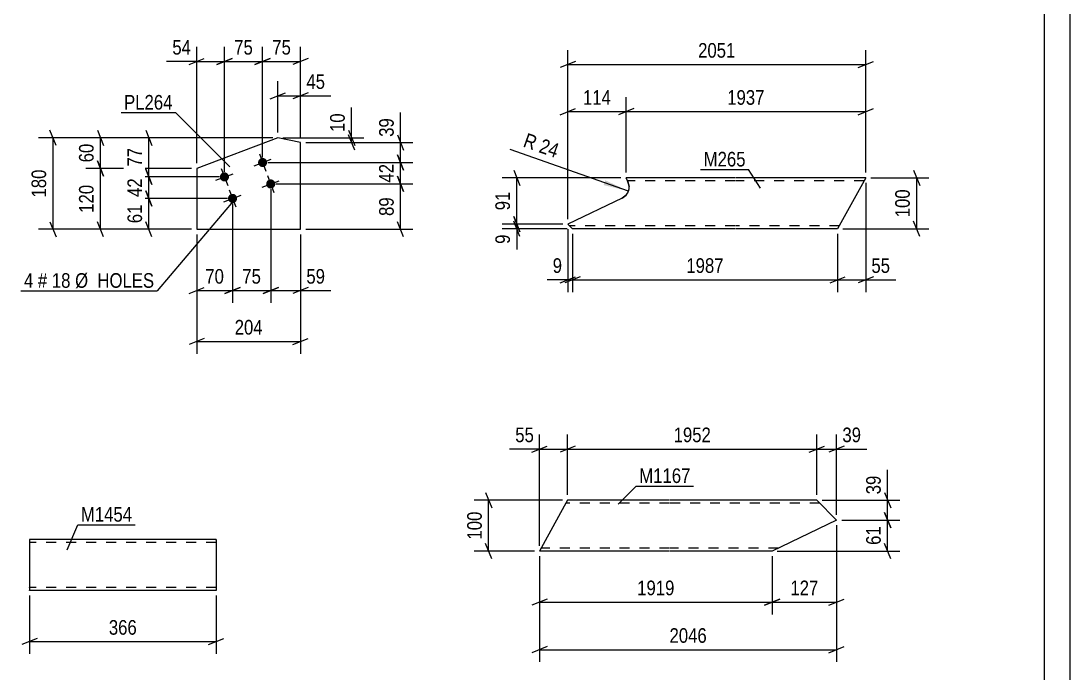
# Model space of a CAD drawing. Header units: millimetres. Extents: x 0 to 1189, y 0 to 841.
# Drawn here: x 983.2 to 1189, y 316.2 to 444 of the extents above; entities that cross this region are included whole.
import ezdxf

# ---------------------------------------------------------------- set-up
doc = ezdxf.new("R2010")
doc.units = ezdxf.units.MM
doc.linetypes.add('DXK_LINE_DOT2', pattern=[3.9198, 1.9599, -1.9599])
doc.styles.add('Arial Narrow', font='ARIALN.TTF', dxfattribs={"height": 0.2})

# ---------------------------------------------------------------- blocks, each defined once
blk = doc.blocks.new('Unknown-318890741-1126')
at = {"color": 5, "linetype": 'Continuous'}
for p, q in [((1189, 0), (1189, 841)), ((1184, 5), (1184, 836))]:
    blk.add_line(p, q, dxfattribs=at)
blk = doc.blocks.new('Part-318890741-19749 - 19748')
at = {"color": 2, "linetype": 'Continuous'}
for p, q in [((1033.6, 421.14), (1017.69, 415.13)), ((1038.08, 420.18), (1033.6, 421.14)), ((1038.08, 403.18), (1038.08, 420.18)), ((1017.69, 415.13), (1017.69, 403.18)), ((1017.69, 403.18), (1038.08, 403.18))]:
    blk.add_line(p, q, dxfattribs=at)
blk = doc.blocks.new('Bolt-318890741-19750 - 19748')
at = {"linetype": 'Continuous'}
for points in [[(1031.46, 416.59, -1), (1029.78, 415.96, -1)], [(1023.98, 413.77, -1), (1022.3, 413.13, -1)], [(1033.05, 412.38, -1), (1031.37, 411.75, -1)], [(1025.57, 409.56, -1), (1023.89, 408.92, -1)]]:
    blk.add_hatch(color=1, dxfattribs=at).paths.add_polyline_path(points)
at = {"color": 1, "linetype": 'Continuous'}
for p, q in [((1029.99, 417.96), (1031.26, 414.59)), ((1028.94, 415.64), (1032.31, 416.91)), ((1021.45, 412.81), (1024.82, 414.08)), ((1022.5, 415.13), (1023.77, 411.77)), ((1031.58, 413.75), (1032.85, 410.38)), ((1030.53, 411.43), (1033.9, 412.7)), ((1023.04, 408.6), (1026.41, 409.88)), ((1024.09, 410.92), (1025.36, 407.56))]:
    blk.add_line(p, q, dxfattribs=at)
blk = doc.blocks.new('Part-318890741-29716 - 29715')
at = {"color": 2, "linetype": 'Continuous'}
for p, q in [((1123.32, 413.29), (1101.91, 413.29)), ((1102.27, 412.55), (1101.91, 413.29)), ((1102.27, 412.55), (1102.28, 412.5)), ((1102.39, 412.09), (1102.28, 412.5)), ((1102.39, 412.09), (1102.52, 411.6)), ((1148.92, 413.29), (1123.42, 413.29)), ((1148.92, 413.29), (1143.42, 403.29)), ((1101.91, 409.87), (1101.16, 409.3)), ((1101.16, 409.3), (1090.49, 404.19)), ((1091.38, 403.29), (1090.49, 404.19)), ((1123.32, 403.29), (1091.38, 403.29)), ((1143.42, 403.29), (1123.42, 403.29))]:
    blk.add_line(p, q, dxfattribs=at)
at = {"color": 7, "linetype": 'DXK_LINE_DOT2'}
for p, q in [((1123.32, 412.69), (1102.2, 412.69)), ((1102.28, 412.51), (1102.22, 412.64)), ((1102.28, 412.5), (1102.27, 412.55)), ((1102.27, 412.55), (1102.28, 412.51)), ((1102.28, 412.5), (1102.28, 412.51)), ((1102.28, 412.51), (1102.28, 412.5)), ((1102.28, 412.51), (1102.33, 412.32)), ((1102.52, 411.6), (1102.39, 412.09)), ((1102.52, 411.6), (1102.39, 412.09)), ((1102.39, 412.09), (1102.52, 411.6)), ((1148.59, 412.69), (1123.42, 412.69)), ((1101.16, 409.3), (1101.91, 409.87)), ((1101.16, 409.3), (1101.91, 409.87)), ((1101.91, 409.87), (1101.16, 409.3)), ((1123.32, 403.89), (1090.78, 403.89)), ((1143.75, 403.89), (1123.42, 403.89))]:
    blk.add_line(p, q, dxfattribs=at)
at = {"color": 2, "linetype": 'Continuous'}
blk.add_arc((1100.12, 411.47), 2.4, 318.115, 3.115, dxfattribs=at)
at = {"color": 7, "linetype": 'DXK_LINE_DOT2'}
blk.add_arc((1100.12, 411.47), 2.4, 318.115, 3.115, dxfattribs=at)
blk.add_arc((1100.12, 411.47), 2.4, 318.115, 3.115, dxfattribs=at)
blk.add_arc((1100.12, 411.47), 2.4, 318.115, 3.115, dxfattribs=at)
blk = doc.blocks.new('Part-318890741-29734 - 29733')
at = {"color": 2, "linetype": 'Continuous'}
for p, q in [((1090.46, 350.1), (1089.8, 348.9)), ((1110.46, 350.1), (1090.46, 350.1)), ((1139.35, 350.1), (1110.56, 350.1)), ((1139.35, 350.1), (1143.22, 346.18)), ((1089.8, 348.9), (1084.96, 340.1)), ((1143.22, 346.18), (1130.56, 340.1)), ((1110.46, 340.1), (1084.96, 340.1)), ((1130.56, 340.1), (1110.56, 340.1))]:
    blk.add_line(p, q, dxfattribs=at)
at = {"color": 7, "linetype": 'DXK_LINE_DOT2'}
for p, q in [((1090.27, 349.75), (1090.46, 350.1)), ((1110.46, 349.5), (1090.13, 349.5)), ((1139.94, 349.5), (1110.56, 349.5)), ((1110.46, 340.7), (1085.29, 340.7)), ((1131.81, 340.7), (1110.56, 340.7))]:
    blk.add_line(p, q, dxfattribs=at)
blk = doc.blocks.new('Part-318890741-19679 - 19678')
at = {"color": 2, "linetype": 'Continuous'}
for p, q in [((1021.5, 342.36), (984.91, 342.36)), ((984.91, 342.36), (984.91, 332.45)), ((1021.5, 342.36), (1021.5, 332.36)), ((984.91, 332.36), (984.91, 332.45)), ((1021.5, 332.36), (984.91, 332.36))]:
    blk.add_line(p, q, dxfattribs=at)
at = {"color": 7, "linetype": 'DXK_LINE_DOT2'}
for p, q in [((1021.5, 341.76), (984.91, 341.76)), ((1021.5, 342.26), (1021.5, 342.36)), ((984.91, 332.96), (984.91, 333)), ((1021.5, 332.96), (984.91, 332.96)), ((1021.5, 332.96), (1021.5, 333))]:
    blk.add_line(p, q, dxfattribs=at)
blk = doc.blocks.new('StraightDimension-318890741-20387 - 19748')
at = {"color": 7, "linetype": 'Continuous'}
for p, q in [((1047.48, 422.64), (1048.68, 419.64)), ((1034.6, 421.14), (1050.48, 421.14)), ((1039.08, 420.18), (1050.48, 420.18)), ((1048.68, 418.68), (1047.48, 421.68)), ((1048.08, 420.18), (1048.08, 421.14))]:
    blk.add_line(p, q, dxfattribs=at)
at = {"color": 0}
blk.add_wipeout([(1047.33, 426.52), (1043.13, 426.52), (1043.13, 421.66), (1047.33, 421.66)], dxfattribs=at)
at = {"color": 7, "linetype": 'Continuous'}
blk.add_line((1048.08, 421.14), (1048.08, 427.05), dxfattribs=at)
blk.add_line((1048.08, 421.14), (1048.08, 427.05), dxfattribs=at)
at = {"color": 3, "style": 'Arial Narrow'}
blk.add_text('10', height=2.863, rotation=90.0002, dxfattribs=at).set_placement((1046.73, 422.26))
blk = doc.blocks.new('StraightDimension-318890741-20379 - 19748')
at = {"color": 7, "linetype": 'Continuous'}
for p, q in [((1033.6, 422.14), (1033.6, 432.21)), ((1038.08, 421.18), (1038.08, 432.21)), ((1032.1, 428.76), (1035.1, 429.96)), ((1033.6, 429.36), (1038.08, 429.36)), ((1039.58, 429.96), (1036.58, 428.76))]:
    blk.add_line(p, q, dxfattribs=at)
at = {"color": 0}
blk.add_wipeout([(1043.46, 430.11), (1043.46, 434.31), (1038.61, 434.31), (1038.61, 430.11)], dxfattribs=at)
at = {"color": 7, "linetype": 'Continuous'}
blk.add_line((1038.08, 429.36), (1043.99, 429.36), dxfattribs=at)
blk.add_line((1038.08, 429.36), (1043.99, 429.36), dxfattribs=at)
at = {"color": 3, "style": 'Arial Narrow'}
blk.add_text('45', height=2.863, dxfattribs=at).set_placement((1039.21, 430.71))
blk = doc.blocks.new('StraightDimension-318890741-20419 - 19748')
at = {"color": 7, "linetype": 'Continuous'}
for p, q in [((1007.72, 410.74), (1008.92, 407.74)), ((1023.73, 409.24), (1005.47, 409.24)), ((1008.32, 403.18), (1008.32, 409.24)), ((1008.92, 401.68), (1007.72, 404.68)), ((1016.69, 403.18), (1005.47, 403.18))]:
    blk.add_line(p, q, dxfattribs=at)
at = {"color": 0}
blk.add_wipeout([(1007.57, 408.64), (1003.37, 408.64), (1003.37, 403.78), (1007.57, 403.78)], dxfattribs=at)
at = {"color": 3, "style": 'Arial Narrow'}
blk.add_text('61', height=2.863, rotation=90.0002, dxfattribs=at).set_placement((1006.97, 404.38))
blk = doc.blocks.new('StraightDimension-318890741-20391 - 19748')
at = {"color": 7, "linetype": 'Continuous'}
for p, q in [((998.22, 422.64), (999.42, 419.64)), ((1032.6, 421.14), (995.97, 421.14)), ((998.82, 415.13), (998.82, 421.14)), ((999.42, 413.63), (998.22, 416.63)), ((1016.69, 415.13), (995.97, 415.13))]:
    blk.add_line(p, q, dxfattribs=at)
at = {"color": 0}
blk.add_wipeout([(998.07, 420.56), (993.87, 420.56), (993.87, 415.71), (998.07, 415.71)], dxfattribs=at)
at = {"color": 3, "style": 'Arial Narrow'}
blk.add_text('60', height=2.863, rotation=90.0002, dxfattribs=at).set_placement((997.47, 416.31))
blk = doc.blocks.new('StraightDimension-318890741-20383 - 19748')
at = {"color": 7, "linetype": 'Continuous'}
for p, q in [((1017.69, 402.18), (1017.69, 378.8)), ((1038.08, 402.18), (1038.08, 378.8)), ((1019.19, 381.8), (1016.19, 380.6)), ((1017.69, 381.2), (1038.08, 381.2)), ((1036.58, 380.6), (1039.58, 381.8))]:
    blk.add_line(p, q, dxfattribs=at)
at = {"color": 0}
blk.add_wipeout([(1031.23, 381.95), (1031.23, 386.15), (1024.55, 386.15), (1024.55, 381.95)], dxfattribs=at)
at = {"color": 3, "style": 'Arial Narrow'}
blk.add_text('204', height=2.863, dxfattribs=at).set_placement((1025.15, 382.55))
blk = doc.blocks.new('StraightDimension-318890741-20399 - 19748')
at = {"color": 7, "linetype": 'Continuous'}
for p, q in [((1017.69, 416.13), (1017.69, 438.94)), ((1023.14, 414.45), (1023.14, 438.94)), ((1016.19, 435.49), (1019.19, 436.69)), ((1024.64, 436.69), (1021.64, 435.49)), ((1017.69, 436.09), (1023.14, 436.09))]:
    blk.add_line(p, q, dxfattribs=at)
at = {"color": 0}
blk.add_wipeout([(1017.17, 436.84), (1017.17, 441.04), (1012.31, 441.04), (1012.31, 436.84)], dxfattribs=at)
at = {"color": 7, "linetype": 'Continuous'}
blk.add_line((1017.69, 436.09), (1011.79, 436.09), dxfattribs=at)
blk.add_line((1017.69, 436.09), (1011.79, 436.09), dxfattribs=at)
at = {"color": 3, "style": 'Arial Narrow'}
blk.add_text('54', height=2.863, dxfattribs=at).set_placement((1012.91, 437.44))
blk = doc.blocks.new('StraightDimension-318890741-29323 - 19748')
at = {"color": 7, "linetype": 'Continuous'}
for p, q in [((1057.09, 417.78), (1058.29, 414.78)), ((1031.62, 416.28), (1060.09, 416.28)), ((1057.69, 412.07), (1057.69, 416.28)), ((1033.21, 412.07), (1060.09, 412.07)), ((1058.29, 410.57), (1057.09, 413.57))]:
    blk.add_line(p, q, dxfattribs=at)
at = {"color": 0}
blk.add_wipeout([(1056.94, 416.6), (1052.74, 416.6), (1052.74, 411.74), (1056.94, 411.74)], dxfattribs=at)
at = {"color": 3, "style": 'Arial Narrow'}
blk.add_text('42', height=2.863, rotation=90.0002, dxfattribs=at).set_placement((1056.34, 412.34))
blk = doc.blocks.new('StraightDimension-318890741-20392 - 19748')
at = {"color": 7, "linetype": 'Continuous'}
for p, q in [((998.22, 416.63), (999.42, 413.63)), ((1016.69, 415.13), (995.97, 415.13)), ((998.82, 403.18), (998.82, 415.13)), ((999.42, 401.68), (998.22, 404.68)), ((1016.69, 403.18), (995.97, 403.18))]:
    blk.add_line(p, q, dxfattribs=at)
at = {"color": 0}
blk.add_wipeout([(998.07, 412.5), (993.87, 412.5), (993.87, 405.82), (998.07, 405.82)], dxfattribs=at)
at = {"color": 3, "style": 'Arial Narrow'}
blk.add_text('120', height=2.863, rotation=90.0002, dxfattribs=at).set_placement((997.47, 406.42))
blk = doc.blocks.new('StraightDimension-318890741-20397 - 19748')
at = {"color": 7, "linetype": 'Continuous'}
for p, q in [((1030.62, 417.28), (1030.62, 438.94)), ((1038.08, 421.18), (1038.08, 438.94)), ((1029.12, 435.49), (1032.12, 436.69)), ((1039.58, 436.69), (1036.58, 435.49)), ((1030.62, 436.09), (1038.08, 436.09))]:
    blk.add_line(p, q, dxfattribs=at)
at = {"color": 0}
blk.add_wipeout([(1036.78, 436.84), (1036.78, 441.04), (1031.92, 441.04), (1031.92, 436.84)], dxfattribs=at)
at = {"color": 3, "style": 'Arial Narrow'}
blk.add_text('75', height=2.863, dxfattribs=at).set_placement((1032.52, 437.44))
blk = doc.blocks.new('StraightDimension-318890741-20398 - 19748')
at = {"color": 7, "linetype": 'Continuous'}
for p, q in [((1023.14, 414.45), (1023.14, 438.94)), ((1030.62, 417.28), (1030.62, 438.94)), ((1021.64, 435.49), (1024.64, 436.69)), ((1032.12, 436.69), (1029.12, 435.49)), ((1023.14, 436.09), (1030.62, 436.09))]:
    blk.add_line(p, q, dxfattribs=at)
at = {"color": 0}
blk.add_wipeout([(1029.31, 436.84), (1029.31, 441.04), (1024.45, 441.04), (1024.45, 436.84)], dxfattribs=at)
at = {"color": 3, "style": 'Arial Narrow'}
blk.add_text('75', height=2.863, dxfattribs=at).set_placement((1025.05, 437.44))
blk = doc.blocks.new('StraightDimension-318890741-20417 - 19748')
at = {"color": 7, "linetype": 'Continuous'}
for p, q in [((1007.72, 422.64), (1008.92, 419.64)), ((1032.6, 421.14), (1005.47, 421.14)), ((1008.32, 413.45), (1008.32, 421.14)), ((1008.92, 411.95), (1007.72, 414.95)), ((1022.14, 413.45), (1005.47, 413.45))]:
    blk.add_line(p, q, dxfattribs=at)
at = {"color": 0}
blk.add_wipeout([(1007.57, 419.72), (1003.37, 419.72), (1003.37, 414.87), (1007.57, 414.87)], dxfattribs=at)
at = {"color": 3, "style": 'Arial Narrow'}
blk.add_text('77', height=2.863, rotation=90.0002, dxfattribs=at).set_placement((1006.97, 415.47))
blk = doc.blocks.new('StraightDimension-318890741-20418 - 19748')
at = {"color": 7, "linetype": 'Continuous'}
for p, q in [((1007.72, 414.95), (1008.92, 411.95)), ((1022.14, 413.45), (1005.47, 413.45)), ((1008.32, 409.24), (1008.32, 413.45)), ((1008.92, 407.74), (1007.72, 410.74)), ((1023.73, 409.24), (1005.47, 409.24))]:
    blk.add_line(p, q, dxfattribs=at)
at = {"color": 0}
blk.add_wipeout([(1007.57, 413.77), (1003.37, 413.77), (1003.37, 408.92), (1007.57, 408.92)], dxfattribs=at)
at = {"color": 3, "style": 'Arial Narrow'}
blk.add_text('42', height=2.863, rotation=90.0002, dxfattribs=at).set_placement((1006.97, 409.52))
blk = doc.blocks.new('StraightDimension-318890741-20437 - 19748')
at = {"color": 7, "linetype": 'Continuous'}
for p, q in [((990.11, 419.64), (988.91, 422.64)), ((1032.6, 421.14), (986.66, 421.14)), ((989.51, 403.18), (989.51, 421.14)), ((988.91, 404.68), (990.11, 401.68)), ((1016.69, 403.18), (986.66, 403.18))]:
    blk.add_line(p, q, dxfattribs=at)
at = {"color": 0}
blk.add_wipeout([(988.76, 415.5), (984.56, 415.5), (984.56, 408.82), (988.76, 408.82)], dxfattribs=at)
at = {"color": 3, "style": 'Arial Narrow'}
blk.add_text('180', height=2.863, rotation=90.0002, dxfattribs=at).set_placement((988.16, 409.42))
blk = doc.blocks.new('StraightDimension-318890741-29299 - 19748')
at = {"color": 7, "linetype": 'Continuous'}
for p, q in [((1032.21, 411.07), (1032.21, 388.78)), ((1038.08, 402.18), (1038.08, 388.78)), ((1030.71, 390.58), (1033.71, 391.78)), ((1032.21, 391.18), (1038.08, 391.18)), ((1039.58, 391.78), (1036.58, 390.58))]:
    blk.add_line(p, q, dxfattribs=at)
at = {"color": 0}
blk.add_wipeout([(1043.46, 391.93), (1043.46, 396.13), (1038.61, 396.13), (1038.61, 391.93)], dxfattribs=at)
at = {"color": 7, "linetype": 'Continuous'}
blk.add_line((1038.08, 391.18), (1043.99, 391.18), dxfattribs=at)
blk.add_line((1038.08, 391.18), (1043.99, 391.18), dxfattribs=at)
at = {"color": 3, "style": 'Arial Narrow'}
blk.add_text('59', height=2.863, dxfattribs=at).set_placement((1039.21, 392.53))
blk = doc.blocks.new('StraightDimension-318890741-29300 - 19748')
at = {"color": 7, "linetype": 'Continuous'}
for p, q in [((1032.21, 411.07), (1032.21, 388.78)), ((1024.73, 408.24), (1024.73, 388.78)), ((1023.23, 390.58), (1026.23, 391.78)), ((1024.73, 391.18), (1032.21, 391.18)), ((1033.71, 391.78), (1030.71, 390.58))]:
    blk.add_line(p, q, dxfattribs=at)
at = {"color": 0}
blk.add_wipeout([(1030.9, 391.93), (1030.9, 396.13), (1026.04, 396.13), (1026.04, 391.93)], dxfattribs=at)
at = {"color": 3, "style": 'Arial Narrow'}
blk.add_text('75', height=2.863, dxfattribs=at).set_placement((1026.64, 392.53))
blk = doc.blocks.new('StraightDimension-318890741-29301 - 19748')
at = {"color": 7, "linetype": 'Continuous'}
for p, q in [((1024.73, 408.24), (1024.73, 388.78)), ((1017.69, 402.18), (1017.69, 388.78)), ((1016.19, 390.58), (1019.19, 391.78)), ((1017.69, 391.18), (1024.73, 391.18)), ((1026.23, 391.78), (1023.23, 390.58))]:
    blk.add_line(p, q, dxfattribs=at)
at = {"color": 0}
blk.add_wipeout([(1023.64, 391.93), (1023.64, 396.13), (1018.78, 396.13), (1018.78, 391.93)], dxfattribs=at)
at = {"color": 3, "style": 'Arial Narrow'}
blk.add_text('70', height=2.863, dxfattribs=at).set_placement((1019.38, 392.53))
blk = doc.blocks.new('StraightDimension-318890741-29322 - 19748')
at = {"color": 7, "linetype": 'Continuous'}
for p, q in [((1039.08, 420.18), (1060.09, 420.18)), ((1057.09, 421.68), (1058.29, 418.68)), ((1057.69, 416.28), (1057.69, 420.18)), ((1058.29, 414.78), (1057.09, 417.78)), ((1031.62, 416.28), (1060.09, 416.28))]:
    blk.add_line(p, q, dxfattribs=at)
at = {"color": 0}
blk.add_wipeout([(1056.94, 425.56), (1052.74, 425.56), (1052.74, 420.71), (1056.94, 420.71)], dxfattribs=at)
at = {"color": 7, "linetype": 'Continuous'}
blk.add_line((1057.69, 420.18), (1057.69, 426.09), dxfattribs=at)
blk.add_line((1057.69, 420.18), (1057.69, 426.09), dxfattribs=at)
at = {"color": 3, "style": 'Arial Narrow'}
blk.add_text('39', height=2.863, rotation=90.0002, dxfattribs=at).set_placement((1056.34, 421.31))
blk = doc.blocks.new('StraightDimension-318890741-29324 - 19748')
at = {"color": 7, "linetype": 'Continuous'}
for p, q in [((1033.21, 412.07), (1060.09, 412.07)), ((1057.09, 413.57), (1058.29, 410.57)), ((1057.69, 403.18), (1057.69, 412.07)), ((1058.29, 401.68), (1057.09, 404.68)), ((1039.08, 403.18), (1060.09, 403.18))]:
    blk.add_line(p, q, dxfattribs=at)
at = {"color": 0}
blk.add_wipeout([(1056.94, 410.05), (1052.74, 410.05), (1052.74, 405.2), (1056.94, 405.2)], dxfattribs=at)
at = {"color": 3, "style": 'Arial Narrow'}
blk.add_text('89', height=2.863, rotation=90.0002, dxfattribs=at).set_placement((1056.34, 405.8))
blk = doc.blocks.new('StraightDimension-318890741-29782 - 29715')
at = {"color": 7, "linetype": 'Continuous'}
for p, q in [((1158.32, 414.79), (1159.52, 411.79)), ((1149.92, 413.29), (1161.32, 413.29)), ((1158.92, 403.29), (1158.92, 413.29)), ((1159.52, 401.79), (1158.32, 404.79)), ((1144.42, 403.29), (1161.32, 403.29))]:
    blk.add_line(p, q, dxfattribs=at)
at = {"color": 0}
blk.add_wipeout([(1158.17, 411.63), (1153.97, 411.63), (1153.97, 404.94), (1158.17, 404.94)], dxfattribs=at)
at = {"color": 3, "style": 'Arial Narrow'}
blk.add_text('100', height=2.863, rotation=90.0002, dxfattribs=at).set_placement((1157.57, 405.54))
blk = doc.blocks.new('StraightDimension-318890741-29751 - 29715')
at = {"color": 7, "linetype": 'Continuous'}
for p, q in [((1090.49, 405.19), (1090.49, 438.33)), ((1148.92, 414.29), (1148.92, 438.33)), ((1091.99, 436.08), (1088.99, 434.88)), ((1090.49, 435.48), (1148.92, 435.48)), ((1147.42, 434.88), (1150.42, 436.08))]:
    blk.add_line(p, q, dxfattribs=at)
at = {"color": 0}
blk.add_wipeout([(1123.96, 436.23), (1123.96, 440.43), (1115.45, 440.43), (1115.45, 436.23)], dxfattribs=at)
at = {"color": 3, "style": 'Arial Narrow'}
blk.add_text('2051', height=2.863, dxfattribs=at).set_placement((1116.05, 436.83))
blk = doc.blocks.new('StraightDimension-318890741-29800 - 29715')
at = {"color": 7, "linetype": 'Continuous'}
for p, q in [((1148.92, 412.29), (1148.92, 390.89)), ((1143.42, 402.29), (1143.42, 390.89)), ((1141.92, 392.69), (1144.92, 393.89)), ((1143.42, 393.29), (1148.92, 393.29)), ((1150.42, 393.89), (1147.42, 392.69))]:
    blk.add_line(p, q, dxfattribs=at)
at = {"color": 0}
blk.add_wipeout([(1154.3, 394.04), (1154.3, 398.24), (1149.44, 398.24), (1149.44, 394.04)], dxfattribs=at)
at = {"color": 7, "linetype": 'Continuous'}
blk.add_line((1148.92, 393.29), (1154.82, 393.29), dxfattribs=at)
blk.add_line((1148.92, 393.29), (1154.82, 393.29), dxfattribs=at)
at = {"color": 3, "style": 'Arial Narrow'}
blk.add_text('55', height=2.863, dxfattribs=at).set_placement((1150.04, 394.64))
blk = doc.blocks.new('StraightDimension-318890741-29801 - 29715')
at = {"color": 7, "linetype": 'Continuous'}
for p, q in [((1091.38, 402.29), (1091.38, 390.89)), ((1143.42, 402.29), (1143.42, 390.89)), ((1092.88, 393.89), (1089.88, 392.69)), ((1091.38, 393.29), (1143.42, 393.29)), ((1141.92, 392.69), (1144.92, 393.89))]:
    blk.add_line(p, q, dxfattribs=at)
at = {"color": 0}
blk.add_wipeout([(1121.65, 394.04), (1121.65, 398.24), (1113.14, 398.24), (1113.14, 394.04)], dxfattribs=at)
at = {"color": 3, "style": 'Arial Narrow'}
blk.add_text('1987', height=2.863, dxfattribs=at).set_placement((1113.74, 394.64))
blk = doc.blocks.new('StraightDimension-318890741-29802 - 29715')
at = {"color": 7, "linetype": 'Continuous'}
for p, q in [((1090.49, 403.19), (1090.49, 390.89)), ((1091.38, 402.29), (1091.38, 390.89)), ((1088.99, 392.69), (1091.99, 393.89)), ((1092.88, 393.89), (1089.88, 392.69)), ((1090.49, 393.29), (1091.38, 393.29))]:
    blk.add_line(p, q, dxfattribs=at)
at = {"color": 0}
blk.add_wipeout([(1089.96, 394.04), (1089.96, 398.24), (1086.93, 398.24), (1086.93, 394.04)], dxfattribs=at)
at = {"color": 7, "linetype": 'Continuous'}
blk.add_line((1090.49, 393.29), (1086.41, 393.29), dxfattribs=at)
blk.add_line((1090.49, 393.29), (1086.41, 393.29), dxfattribs=at)
at = {"color": 3, "style": 'Arial Narrow'}
blk.add_text('9', height=2.86, dxfattribs=at).set_placement((1087.53, 394.64))
blk = doc.blocks.new('StraightDimension-318890741-29899 - 29715')
at = {"color": 7, "linetype": 'Continuous'}
for p, q in [((1079.89, 414.79), (1081.09, 411.79)), ((1100.91, 413.29), (1077.64, 413.29)), ((1080.49, 404.19), (1080.49, 413.29)), ((1081.09, 402.69), (1079.89, 405.69)), ((1089.49, 404.19), (1077.64, 404.19))]:
    blk.add_line(p, q, dxfattribs=at)
at = {"color": 0}
blk.add_wipeout([(1079.74, 411.16), (1075.54, 411.16), (1075.54, 406.31), (1079.74, 406.31)], dxfattribs=at)
at = {"color": 3, "style": 'Arial Narrow'}
blk.add_text('91', height=2.863, rotation=90.0002, dxfattribs=at).set_placement((1079.14, 406.91))
blk = doc.blocks.new('StraightDimension-318890741-29900 - 29715')
at = {"color": 7, "linetype": 'Continuous'}
for p, q in [((1079.89, 405.69), (1081.09, 402.69)), ((1089.49, 404.19), (1077.64, 404.19)), ((1081.09, 401.79), (1079.89, 404.79)), ((1080.49, 403.29), (1080.49, 404.19)), ((1090.38, 403.29), (1077.64, 403.29))]:
    blk.add_line(p, q, dxfattribs=at)
at = {"color": 0}
blk.add_wipeout([(1079.74, 402.76), (1075.54, 402.76), (1075.54, 399.73), (1079.74, 399.73)], dxfattribs=at)
at = {"color": 7, "linetype": 'Continuous'}
blk.add_line((1080.49, 403.29), (1080.49, 399.21), dxfattribs=at)
blk.add_line((1080.49, 403.29), (1080.49, 399.21), dxfattribs=at)
at = {"color": 3, "style": 'Arial Narrow'}
blk.add_text('9', height=2.86, rotation=90.0002, dxfattribs=at).set_placement((1079.14, 400.33))
blk = doc.blocks.new('StraightDimension-318890741-29989 - 29715')
at = {"color": 7, "linetype": 'Continuous'}
for p, q in [((1101.91, 414.29), (1101.91, 429.1)), ((1148.92, 414.29), (1148.92, 429.1)), ((1103.41, 426.85), (1100.41, 425.65)), ((1101.91, 426.25), (1148.92, 426.25)), ((1147.42, 425.65), (1150.42, 426.85))]:
    blk.add_line(p, q, dxfattribs=at)
at = {"color": 0}
blk.add_wipeout([(1129.67, 427), (1129.67, 431.2), (1121.16, 431.2), (1121.16, 427)], dxfattribs=at)
at = {"color": 3, "style": 'Arial Narrow'}
blk.add_text('1937', height=2.863, dxfattribs=at).set_placement((1121.76, 427.6))
blk = doc.blocks.new('StraightDimension-318890741-29990 - 29715')
at = {"color": 7, "linetype": 'Continuous'}
for p, q in [((1090.49, 405.19), (1090.49, 429.1)), ((1101.91, 414.29), (1101.91, 429.1)), ((1088.99, 425.65), (1091.99, 426.85)), ((1090.49, 426.25), (1101.91, 426.25)), ((1103.41, 426.85), (1100.41, 425.65))]:
    blk.add_line(p, q, dxfattribs=at)
at = {"color": 0}
blk.add_wipeout([(1099.54, 427), (1099.54, 431.2), (1092.86, 431.2), (1092.86, 427)], dxfattribs=at)
at = {"color": 3, "style": 'Arial Narrow'}
blk.add_text('114', height=2.863, dxfattribs=at).set_placement((1093.46, 427.6))
blk = doc.blocks.new('RadiusDimension-318890741-30082 - 29715')
at = {"linetype": 'Continuous'}
blk.add_hatch(color=7, dxfattribs=at).paths.add_polyline_path([(1097.83, 412.8), (1102.38, 410.67), (1097.5, 411.86)])
at = {"color": 7, "linetype": 'Continuous'}
blk.add_line((1102.38, 410.67), (1079.18, 418.84), dxfattribs=at)
blk.add_arc((1100.12, 411.47), 2.4, 318.115, 3.115, dxfattribs=at)
at = {"color": 0}
blk.add_wipeout([(1088.47, 416.36), (1089.86, 420.33), (1082.18, 423.03), (1080.78, 419.07)], dxfattribs=at)
at = {"color": 3, "style": 'Arial Narrow'}
blk.add_text('R 24', height=2.863, rotation=-19.3832, dxfattribs=at).set_placement((1081.55, 419.43))
blk = doc.blocks.new('StraightDimension-318890741-30085 - 29733')
at = {"color": 7, "linetype": 'Continuous'}
for p, q in [((1090.46, 351.1), (1090.46, 362.95)), ((1139.35, 351.1), (1139.35, 362.95)), ((1091.96, 360.7), (1088.96, 359.5)), ((1137.85, 359.5), (1140.85, 360.7)), ((1090.46, 360.1), (1139.35, 360.1))]:
    blk.add_line(p, q, dxfattribs=at)
at = {"color": 0}
blk.add_wipeout([(1119.16, 360.85), (1119.16, 365.05), (1110.65, 365.05), (1110.65, 360.85)], dxfattribs=at)
at = {"color": 3, "style": 'Arial Narrow'}
blk.add_text('1952', height=2.863, dxfattribs=at).set_placement((1111.25, 361.45))
blk = doc.blocks.new('StraightDimension-318890741-30086 - 29733')
at = {"color": 7, "linetype": 'Continuous'}
for p, q in [((1084.96, 341.1), (1084.96, 362.95)), ((1090.46, 351.1), (1090.46, 362.95)), ((1083.46, 359.5), (1086.46, 360.7)), ((1091.96, 360.7), (1088.96, 359.5)), ((1084.96, 360.1), (1090.46, 360.1))]:
    blk.add_line(p, q, dxfattribs=at)
at = {"color": 0}
blk.add_wipeout([(1084.44, 360.85), (1084.44, 365.05), (1079.58, 365.05), (1079.58, 360.85)], dxfattribs=at)
at = {"color": 7, "linetype": 'Continuous'}
blk.add_line((1084.96, 360.1), (1079.06, 360.1), dxfattribs=at)
blk.add_line((1084.96, 360.1), (1079.06, 360.1), dxfattribs=at)
at = {"color": 3, "style": 'Arial Narrow'}
blk.add_text('55', height=2.863, dxfattribs=at).set_placement((1080.18, 361.45))
blk = doc.blocks.new('StraightDimension-318890741-30084 - 29733')
at = {"color": 7, "linetype": 'Continuous'}
for p, q in [((1139.35, 351.1), (1139.35, 362.95)), ((1143.22, 347.18), (1143.22, 362.95)), ((1137.85, 359.5), (1140.85, 360.7)), ((1144.72, 360.7), (1141.72, 359.5)), ((1139.35, 360.1), (1143.22, 360.1))]:
    blk.add_line(p, q, dxfattribs=at)
at = {"color": 0}
blk.add_wipeout([(1148.6, 360.85), (1148.6, 365.05), (1143.75, 365.05), (1143.75, 360.85)], dxfattribs=at)
at = {"color": 7, "linetype": 'Continuous'}
blk.add_line((1143.22, 360.1), (1149.13, 360.1), dxfattribs=at)
blk.add_line((1143.22, 360.1), (1149.13, 360.1), dxfattribs=at)
at = {"color": 3, "style": 'Arial Narrow'}
blk.add_text('39', height=2.863, dxfattribs=at).set_placement((1144.35, 361.45))
blk = doc.blocks.new('StraightDimension-318890741-30160 - 29733')
at = {"color": 7, "linetype": 'Continuous'}
for p, q in [((1140.35, 350.1), (1155.62, 350.1)), ((1152.62, 351.6), (1153.82, 348.6)), ((1153.22, 346.18), (1153.22, 350.1)), ((1144.22, 346.18), (1155.62, 346.18)), ((1153.82, 344.68), (1152.62, 347.68))]:
    blk.add_line(p, q, dxfattribs=at)
at = {"color": 0}
blk.add_wipeout([(1152.47, 355.49), (1148.27, 355.49), (1148.27, 350.63), (1152.47, 350.63)], dxfattribs=at)
at = {"color": 7, "linetype": 'Continuous'}
blk.add_line((1153.22, 350.1), (1153.22, 356.01), dxfattribs=at)
blk.add_line((1153.22, 350.1), (1153.22, 356.01), dxfattribs=at)
at = {"color": 3, "style": 'Arial Narrow'}
blk.add_text('39', height=2.863, rotation=90.0002, dxfattribs=at).set_placement((1151.87, 351.23))
blk = doc.blocks.new('StraightDimension-318890741-30136 - 29733')
at = {"color": 7, "linetype": 'Continuous'}
for p, q in [((1143.22, 345.18), (1143.22, 318.37)), ((1084.96, 339.1), (1084.96, 318.37)), ((1086.46, 321.37), (1083.46, 320.17)), ((1141.72, 320.17), (1144.72, 321.37)), ((1084.96, 320.77), (1143.22, 320.77))]:
    blk.add_line(p, q, dxfattribs=at)
at = {"color": 0}
blk.add_wipeout([(1118.35, 321.52), (1118.35, 325.72), (1109.84, 325.72), (1109.84, 321.52)], dxfattribs=at)
at = {"color": 3, "style": 'Arial Narrow'}
blk.add_text('2046', height=2.863, dxfattribs=at).set_placement((1110.44, 322.12))
blk = doc.blocks.new('StraightDimension-318890741-30272 - 29733')
at = {"color": 7, "linetype": 'Continuous'}
for p, q in [((1089.46, 350.1), (1072.11, 350.1)), ((1074.36, 351.6), (1075.56, 348.6)), ((1074.96, 340.1), (1074.96, 350.1)), ((1075.56, 338.6), (1074.36, 341.6)), ((1083.96, 340.1), (1072.11, 340.1))]:
    blk.add_line(p, q, dxfattribs=at)
at = {"color": 0}
blk.add_wipeout([(1074.21, 348.45), (1070.01, 348.45), (1070.01, 341.76), (1074.21, 341.76)], dxfattribs=at)
at = {"color": 3, "style": 'Arial Narrow'}
blk.add_text('100', height=2.863, rotation=90.0002, dxfattribs=at).set_placement((1073.61, 342.36))
blk = doc.blocks.new('StraightDimension-318890741-30161 - 29733')
at = {"color": 7, "linetype": 'Continuous'}
for p, q in [((1144.22, 346.18), (1155.62, 346.18)), ((1152.62, 347.68), (1153.82, 344.68)), ((1153.22, 340.1), (1153.22, 346.18)), ((1153.82, 338.6), (1152.62, 341.6)), ((1131.56, 340.1), (1155.62, 340.1))]:
    blk.add_line(p, q, dxfattribs=at)
at = {"color": 0}
blk.add_wipeout([(1152.47, 345.57), (1148.27, 345.57), (1148.27, 340.71), (1152.47, 340.71)], dxfattribs=at)
at = {"color": 3, "style": 'Arial Narrow'}
blk.add_text('61', height=2.863, rotation=90.0002, dxfattribs=at).set_placement((1151.87, 341.31))
blk = doc.blocks.new('StraightDimension-318890741-30224 - 29733')
at = {"color": 7, "linetype": 'Continuous'}
for p, q in [((1143.22, 345.18), (1143.22, 327.7)), ((1130.56, 339.1), (1130.56, 327.7)), ((1132.06, 330.7), (1129.06, 329.5)), ((1130.56, 330.1), (1143.22, 330.1)), ((1141.72, 329.5), (1144.72, 330.7))]:
    blk.add_line(p, q, dxfattribs=at)
at = {"color": 0}
blk.add_wipeout([(1140.23, 330.85), (1140.23, 335.05), (1133.55, 335.05), (1133.55, 330.85)], dxfattribs=at)
at = {"color": 3, "style": 'Arial Narrow'}
blk.add_text('127', height=2.863, dxfattribs=at).set_placement((1134.15, 331.45))
blk = doc.blocks.new('StraightDimension-318890741-30225 - 29733')
at = {"color": 7, "linetype": 'Continuous'}
for p, q in [((1084.96, 339.1), (1084.96, 327.7)), ((1130.56, 339.1), (1130.56, 327.7)), ((1086.46, 330.7), (1083.46, 329.5)), ((1084.96, 330.1), (1130.56, 330.1)), ((1129.06, 329.5), (1132.06, 330.7))]:
    blk.add_line(p, q, dxfattribs=at)
at = {"color": 0}
blk.add_wipeout([(1112.02, 330.85), (1112.02, 335.05), (1103.5, 335.05), (1103.5, 330.85)], dxfattribs=at)
at = {"color": 3, "style": 'Arial Narrow'}
blk.add_text('1919', height=2.863, dxfattribs=at).set_placement((1104.1, 331.45))
blk = doc.blocks.new('StraightDimension-318890741-20195 - 19678')
at = {"color": 7, "linetype": 'Continuous'}
for p, q in [((984.91, 331.36), (984.91, 319.96)), ((1021.5, 331.36), (1021.5, 319.96)), ((986.41, 322.96), (983.41, 321.76)), ((984.91, 322.36), (1021.5, 322.36)), ((1020, 321.76), (1023, 322.96))]:
    blk.add_line(p, q, dxfattribs=at)
at = {"color": 0}
blk.add_wipeout([(1006.55, 323.11), (1006.55, 327.31), (999.86, 327.31), (999.86, 323.11)], dxfattribs=at)
at = {"color": 3, "style": 'Arial Narrow'}
blk.add_text('366', height=2.863, dxfattribs=at).set_placement((1000.46, 323.71))
blk = doc.blocks.new('Mark-318890741-20603 - 19748')
at = {"color": 0}
blk.add_wipeout([(1012.95, 426.65), (1012.95, 429.65), (1003.45, 429.65), (1003.45, 426.65)], dxfattribs=at)
blk.add_wipeout([(1012.95, 426.65), (1012.95, 429.65), (1003.45, 429.65), (1003.45, 426.65)], dxfattribs=at)
at = {"color": 30, "linetype": 'Continuous'}
for p in [(1002.85, 426.05), (1024.16, 415.44)]:
    blk.add_line(p, (1013.55, 426.05), dxfattribs=at)
at = {"color": 3, "style": 'Arial Narrow'}
blk.add_text('PL264', height=2.863, dxfattribs=at).set_placement((1003.45, 426.65))
blk = doc.blocks.new('Mark-318890741-20606 - 19748')
at = {"color": 0}
blk.add_wipeout([(985.65, 391.72), (985.65, 394.72), (983.82, 394.72), (983.82, 391.72)], dxfattribs=at)
blk.add_wipeout([(985.65, 391.72), (985.65, 394.72), (983.82, 394.72), (983.82, 391.72)], dxfattribs=at)
blk.add_wipeout([(988.38, 391.72), (988.38, 394.72), (986.55, 394.72), (986.55, 391.72)], dxfattribs=at)
blk.add_wipeout([(988.38, 391.72), (988.38, 394.72), (986.55, 394.72), (986.55, 391.72)], dxfattribs=at)
at = {"color": 3, "style": 'Arial Narrow'}
blk.add_text('4', height=2.86, dxfattribs=at).set_placement((983.82, 391.72))
at = {"color": 0}
blk.add_wipeout([(992.94, 391.72), (992.94, 394.72), (989.28, 394.72), (989.28, 391.72)], dxfattribs=at)
blk.add_wipeout([(992.94, 391.72), (992.94, 394.72), (989.28, 394.72), (989.28, 391.72)], dxfattribs=at)
at = {"color": 3, "style": 'Arial Narrow'}
for s, height, p in [('#', 2.86, (986.55, 391.72)), ('18', 2.863, (989.28, 391.72))]:
    blk.add_text(s, height=height, dxfattribs=at).set_placement(p)
at = {"color": 0}
blk.add_wipeout([(1009.36, 391.72), (1009.36, 394.72), (993.84, 394.72), (993.84, 391.72)], dxfattribs=at)
blk.add_wipeout([(1009.36, 391.72), (1009.36, 394.72), (993.84, 394.72), (993.84, 391.72)], dxfattribs=at)
at = {"color": 7, "linetype": 'Continuous'}
for p in [(1025.25, 409.18), (983.22, 391.12)]:
    blk.add_line(p, (1009.96, 391.12), dxfattribs=at)
at = {"color": 3, "style": 'Arial Narrow'}
blk.add_text('Ø  HOLES', height=2.863, dxfattribs=at).set_placement((993.84, 391.72))
blk = doc.blocks.new('Mark-318890741-29981 - 29715')
at = {"color": 0}
blk.add_wipeout([(1125.36, 415.5), (1125.36, 418.5), (1117.14, 418.5), (1117.14, 415.5)], dxfattribs=at)
blk.add_wipeout([(1125.36, 415.5), (1125.36, 418.5), (1117.14, 418.5), (1117.14, 415.5)], dxfattribs=at)
at = {"color": 30, "linetype": 'Continuous'}
for p in [(1116.54, 414.9), (1128.26, 411.27)]:
    blk.add_line(p, (1125.96, 414.9), dxfattribs=at)
at = {"color": 3, "style": 'Arial Narrow'}
blk.add_text('M265', height=2.863, dxfattribs=at).set_placement((1117.14, 415.5))
blk = doc.blocks.new('Mark-318890741-30219 - 29733')
at = {"color": 0}
blk.add_wipeout([(1114.56, 353.45), (1114.56, 356.45), (1104.51, 356.45), (1104.51, 353.45)], dxfattribs=at)
blk.add_wipeout([(1114.56, 353.45), (1114.56, 356.45), (1104.51, 356.45), (1104.51, 353.45)], dxfattribs=at)
at = {"color": 30, "linetype": 'Continuous'}
for p, q in [((1100.37, 349.31), (1103.91, 352.85)), ((1103.91, 352.85), (1115.16, 352.85))]:
    blk.add_line(p, q, dxfattribs=at)
at = {"color": 3, "style": 'Arial Narrow'}
blk.add_text('M1167', height=2.863, dxfattribs=at).set_placement((1104.51, 353.45))
blk = doc.blocks.new('Mark-318890741-20575 - 19678')
at = {"color": 0}
blk.add_wipeout([(1005.03, 345.87), (1005.03, 348.87), (994.98, 348.87), (994.98, 345.87)], dxfattribs=at)
blk.add_wipeout([(1005.03, 345.87), (1005.03, 348.87), (994.98, 348.87), (994.98, 345.87)], dxfattribs=at)
at = {"color": 30, "linetype": 'Continuous'}
for p, q in [((992.26, 340.33), (994.38, 345.27)), ((994.38, 345.27), (1005.63, 345.27))]:
    blk.add_line(p, q, dxfattribs=at)
at = {"color": 3, "style": 'Arial Narrow'}
blk.add_text('M1454', height=2.863, dxfattribs=at).set_placement((994.98, 345.87))

msp = doc.modelspace()

# ---------------------------------------------------------------- block references
for name in ['Unknown-318890741-1126', 'Part-318890741-19749 - 19748', 'Bolt-318890741-19750 - 19748', 'Part-318890741-29716 - 29715', 'Part-318890741-29734 - 29733', 'Part-318890741-19679 - 19678']:
    msp.add_blockref(name, (0, 0))

# ---------------------------------------------------------------- next in the draw order: block references
for name in ['StraightDimension-318890741-20387 - 19748', 'StraightDimension-318890741-29782 - 29715', 'StraightDimension-318890741-20419 - 19748', 'StraightDimension-318890741-30085 - 29733', 'Mark-318890741-20575 - 19678', 'StraightDimension-318890741-20195 - 19678']:
    msp.add_blockref(name, (0, 0))

# ---------------------------------------------------------------- next in the draw order: block references
for name in ['StraightDimension-318890741-29751 - 29715', 'StraightDimension-318890741-20379 - 19748', 'StraightDimension-318890741-20383 - 19748', 'StraightDimension-318890741-30086 - 29733', 'StraightDimension-318890741-30084 - 29733', 'Mark-318890741-30219 - 29733']:
    msp.add_blockref(name, (0, 0))

# ---------------------------------------------------------------- next in the draw order: block references
for name in ['StraightDimension-318890741-20391 - 19748', 'StraightDimension-318890741-29800 - 29715', 'StraightDimension-318890741-30160 - 29733']:
    msp.add_blockref(name, (0, 0))

# ---------------------------------------------------------------- next in the draw order: block references
for name in ['StraightDimension-318890741-20399 - 19748', 'StraightDimension-318890741-29323 - 19748', 'StraightDimension-318890741-29801 - 29715', 'StraightDimension-318890741-30136 - 29733']:
    msp.add_blockref(name, (0, 0))

# ---------------------------------------------------------------- next in the draw order: block references
for name in ['StraightDimension-318890741-20397 - 19748', 'StraightDimension-318890741-20392 - 19748', 'StraightDimension-318890741-29802 - 29715', 'StraightDimension-318890741-30272 - 29733', 'StraightDimension-318890741-30161 - 29733']:
    msp.add_blockref(name, (0, 0))

# ---------------------------------------------------------------- next in the draw order: block references
for name in ['StraightDimension-318890741-20398 - 19748', 'StraightDimension-318890741-29899 - 29715', 'StraightDimension-318890741-30224 - 29733']:
    msp.add_blockref(name, (0, 0))

# ---------------------------------------------------------------- next in the draw order: block references
for name in ['StraightDimension-318890741-29989 - 29715', 'StraightDimension-318890741-20417 - 19748', 'StraightDimension-318890741-29900 - 29715', 'StraightDimension-318890741-30225 - 29733']:
    msp.add_blockref(name, (0, 0))

# ---------------------------------------------------------------- next in the draw order: block references
for name in ['StraightDimension-318890741-29990 - 29715', 'Mark-318890741-29981 - 29715', 'StraightDimension-318890741-20418 - 19748']:
    msp.add_blockref(name, (0, 0))

# ---------------------------------------------------------------- next in the draw order: block references
for name in ['StraightDimension-318890741-20437 - 19748', 'RadiusDimension-318890741-30082 - 29715']:
    msp.add_blockref(name, (0, 0))

# ---------------------------------------------------------------- next in the draw order: block references
for name in ['Mark-318890741-20603 - 19748', 'StraightDimension-318890741-29322 - 19748', 'StraightDimension-318890741-29299 - 19748']:
    msp.add_blockref(name, (0, 0))

# ---------------------------------------------------------------- next in the draw order: block references
msp.add_blockref('StraightDimension-318890741-29300 - 19748', (0, 0))

# ---------------------------------------------------------------- next in the draw order: block references
for name in ['StraightDimension-318890741-29324 - 19748', 'StraightDimension-318890741-29301 - 19748']:
    msp.add_blockref(name, (0, 0))

# ---------------------------------------------------------------- next in the draw order: block references
msp.add_blockref('Mark-318890741-20606 - 19748', (0, 0))

doc.saveas('drawing.dxf')
